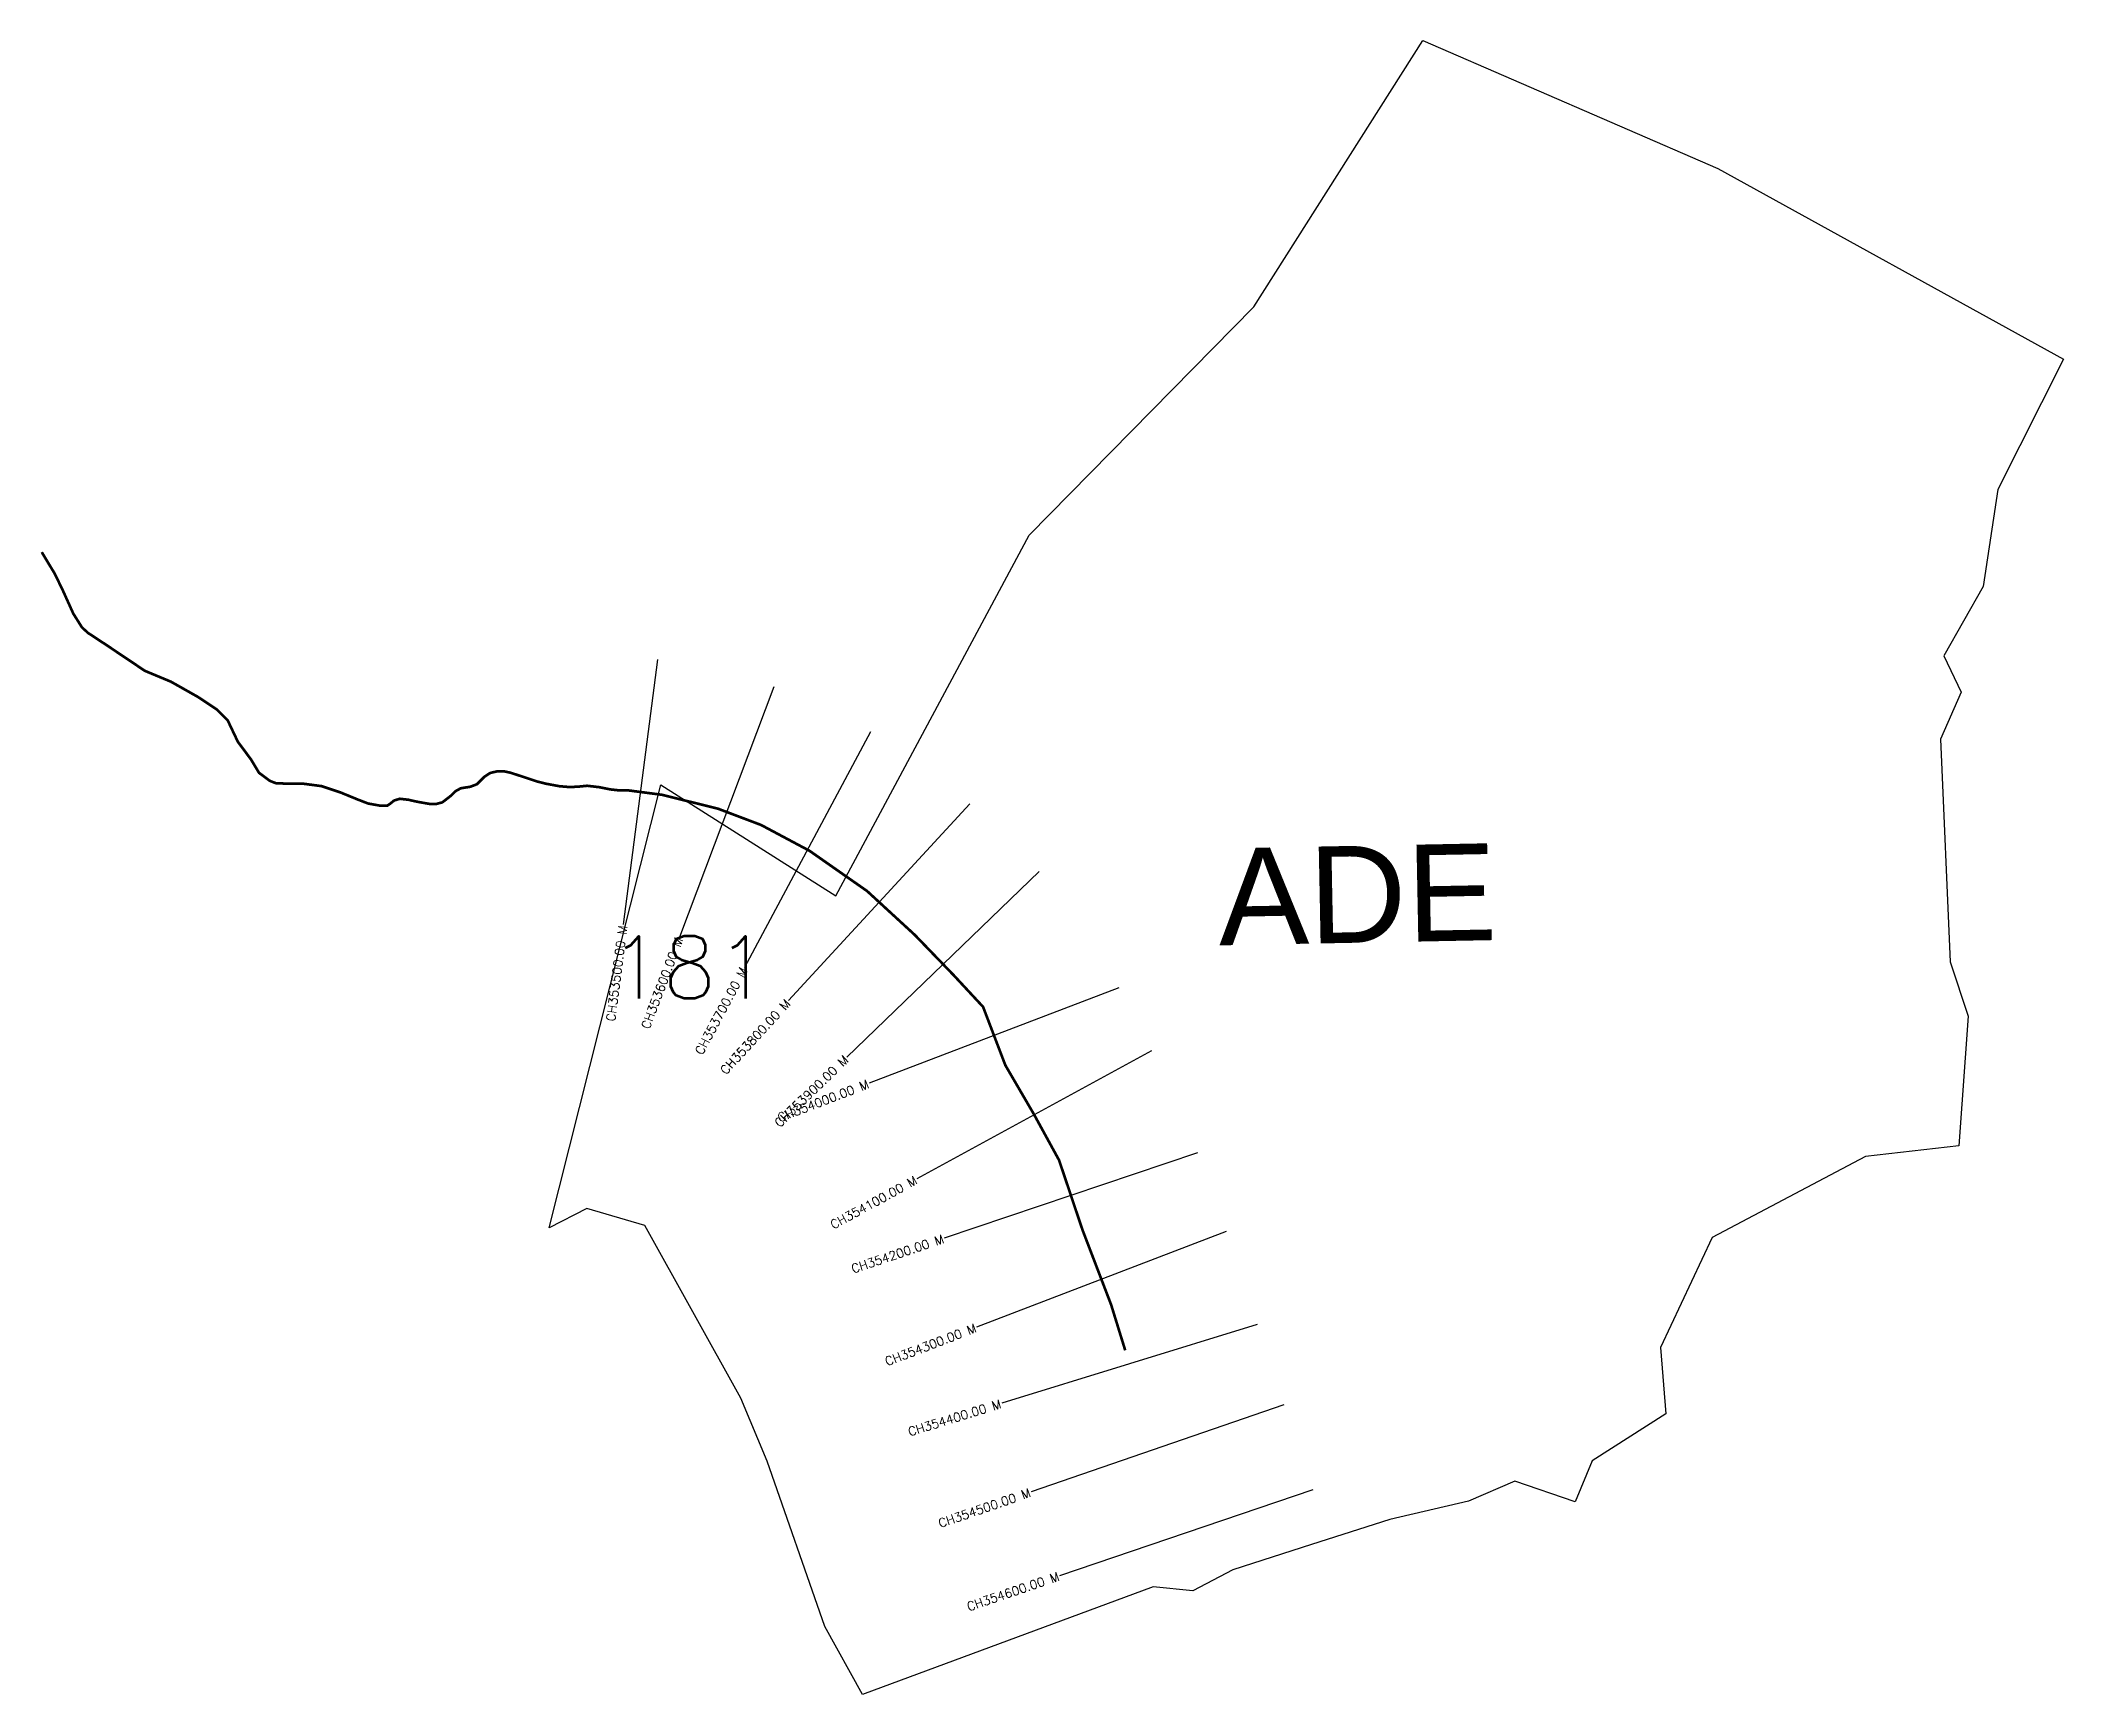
# Model space of a CAD drawing. Header units: metres. Extents: x 294631 to 296901, y 1978172 to 1980028.
import ezdxf
from ezdxf.enums import TextEntityAlignment as Align

# ---------------------------------------------------------------- set-up
doc = ezdxf.new("R2010")
doc.units = ezdxf.units.M
doc.header["$MEASUREMENT"] = 0
for name, color, linetype in [('CS', 134, 'Continuous'), ('CSMark', 6, 'Continuous'), ('NATURALLY PROTECTED', 3, 'Continuous'), ('VILLAGE NAME', 250, 'Continuous')]:
    doc.layers.add(name, color=color, linetype=linetype)
doc.styles.get("Standard").update_dxf_attribs({"font": 'simplex.shx'})

msp = doc.modelspace()

# ---------------------------------------------------------------- linework, layer by layer
at = {"color": 6, "flags": 128}
for points in [[(296827.2, 1979524.1), (296810.8, 1979415.2), (296766.8, 1979337.3), (296786, 1979296.8), (296763, 1979244), (296773.8, 1978994.2), (296793.9, 1978933), (296783.6, 1978787.6), (296678.8, 1978775.7), (296506.6, 1978684.8), (296448.9, 1978561.4), (296454.6, 1978486.8), (296372.2, 1978434.2), (296353.1, 1978388), (296285.3, 1978411.2), (296233.2, 1978388.8), (296144.9, 1978368.1), (296057, 1978340), (295969, 1978311.9), (295924, 1978288.2), (295879.6, 1978292.6), (295553.2, 1978171.8), (295510.9, 1978248.2), (295446.4, 1978433.6), (295416.8, 1978504.3), (295309, 1978698.3), (295244.1, 1978717.1), (295201.9, 1978695.4), (295327, 1979192.8), (295523.3, 1979067.9), (295740.5, 1979472.9), (295992.4, 1979729.2), (296182.2, 1980028), (296513, 1979884.3), (296901, 1979670.2)], [(296901, 1979670.2), (296827.2, 1979524.1)]]:
    msp.add_lwpolyline(points, dxfattribs=at)
at = {"layer": 'CS'}
for p, q in [((295323.1, 1979333.4), (295284.7, 1979035.9)), ((295454, 1979302.5), (295348.1, 1979021.8)), ((295562.2, 1979252.2), (295420.8, 1978987.6)), ((295673.6, 1979171.3), (295470.4, 1978950.6)), ((295751.6, 1979095.5), (295535.8, 1978887.1)), ((295841, 1978964.9), (295560.8, 1978857.7)), ((295877.6, 1978894.3), (295614.4, 1978750.5)), ((295929.4, 1978779.5), (295645, 1978683.9)), ((295961.5, 1978691.4), (295681.3, 1978584.1)), ((295996.1, 1978587.1), (295709.5, 1978498.6)), ((296026.1, 1978496.8), (295742.5, 1978399.1)), ((296058.6, 1978401.5), (295774.5, 1978305.1))]:
    msp.add_line(p, q, dxfattribs=at)
at = {"layer": 'NATURALLY PROTECTED', "const_width": 3, "flags": 128}
msp.add_lwpolyline([(294632.4, 1979453.8), (294633.4, 1979452), (294646.8, 1979429.8), (294655.8, 1979411.3), (294667.8, 1979384.7), (294677.5, 1979369.3), (294684.3, 1979363.1), (294703.3, 1979350.6), (294721.7, 1979338.3), (294748, 1979320.6), (294777.3, 1979308.4), (294807.4, 1979291.4), (294828.7, 1979277.3), (294841.1, 1979264.8), (294852.4, 1979241), (294867.1, 1979221.2), (294876.2, 1979206.1), (294888.3, 1979197.1), (294895.8, 1979194.2), (294908.3, 1979194.1), (294925.1, 1979194), (294946.3, 1979191.2), (294967.6, 1979184.1), (294986.6, 1979176.3), (294998.5, 1979171.7), (295012.4, 1979169.2), (295020.2, 1979169.4), (295023.5, 1979171.6), (295027.8, 1979175.1), (295034.2, 1979177), (295043.7, 1979175.9), (295049.8, 1979174.5), (295056.7, 1979173.1), (295067.2, 1979171.3), (295075.5, 1979171.3), (295081.9, 1979173), (295091.2, 1979180.2), (295096.8, 1979185.6), (295102.6, 1979188.8), (295113.3, 1979190.5), (295120.8, 1979193.4), (295128.9, 1979201.6), (295135.5, 1979205.9), (295143.7, 1979207.9), (295151.1, 1979207.8), (295158.4, 1979206.2), (295175.1, 1979200.8), (295187.9, 1979196.5), (295197.6, 1979194), (295213.2, 1979191.1), (295223.9, 1979190.2), (295233.3, 1979190.5), (295244.3, 1979191.6), (295258, 1979190), (295270.5, 1979187.5), (295281.3, 1979186.3), (295291.4, 1979186.3), (295328.1, 1979181.5), (295391.1, 1979165.9), (295439.5, 1979147.6), (295493.9, 1979118.6), (295558.5, 1979073.4), (295611.9, 1979024.3), (295656.1, 1978978.5), (295688.6, 1978943.5), (295713.6, 1978878), (295745.7, 1978822.9), (295773.9, 1978771.4), (295800.2, 1978693.1), (295832.3, 1978609.2), (295848.1, 1978558.1)], dxfattribs=at)

# ---------------------------------------------------------------- texts
at = {"insert": (295269.2, 1979022.9), "char_height": 70, "attachment_point": 1}
msp.add_mtext_dynamic_manual_height_columns('181', width=95.172, gutter_width=1, heights=[0], dxfattribs=at)
at = {"layer": 'CSMark'}
for s, rotation, p in [('CH353500.00 M', 82.6475, (295284.5, 1979034.9)), ('CH353600.00 M', 69.3176, (295347.7, 1979020.9)), ('CH353700.00 M', 61.8839, (295420.3, 1978986.7)), ('CH353800.00 M', 47.3656, (295469.8, 1978949.8)), ('CH353900.00 M', 43.9936, (295535.1, 1978886.4)), ('CH354000.00 M', 20.9244, (295559.8, 1978857.4)), ('CH354100.00 M', 28.6535, (295613.5, 1978750)), ('CH354200.00 M', 18.5887, (295644.1, 1978683.6)), ('CH354300.00 M', 20.9489, (295680.4, 1978583.7)), ('CH354400.00 M', 17.1487, (295708.5, 1978498.3)), ('CH354500.00 M', 19.0007, (295741.5, 1978398.8)), ('CH354600.00 M', 18.7421, (295773.6, 1978304.8))]:
    msp.add_text(s, height=10, rotation=rotation, dxfattribs=at).set_placement(p, align=Align.MIDDLE_RIGHT)
at = {"layer": 'VILLAGE NAME', "insert": (295951.5, 1979121.2), "char_height": 108.748, "attachment_point": 1, "rotation": 1.1028}
msp.add_mtext_dynamic_manual_height_columns('{\\fArial|b0|i0|c0|p34;ADE}', width=1571.314, gutter_width=543.7, heights=[0], dxfattribs=at)

doc.saveas('drawing.dxf')
